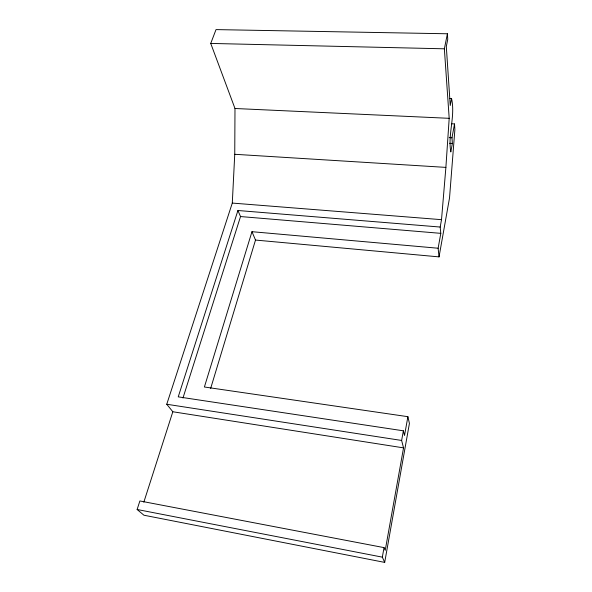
<?xml version="1.0" encoding="UTF-8"?>
<svg xmlns="http://www.w3.org/2000/svg" width="592" height="592" viewBox="0 0 592 592"><rect width="100%" height="100%" fill="white"/><g stroke="black" fill="none" stroke-linecap="round" stroke-linejoin="round"><path stroke-width="0.89" d="M251.97 231.694L255.507 240.063L439.035 256.884L438.124 248.233L251.97 231.694L204.395 386.998L407.895 416.687L409.42 423.421L384.696 562.4L143.93 515.218L137.122 509.49L139.875 500.973L384.045 547.622L385.214 550.36L403.537 447.87L172.827 411.758L166.752 404.255L232.293 203.071L234.75 154.29L234.987 108.499L210.737 43.431L216.021 29.6L447.404 33.774L447.759 39.331L446.309 46.524L450.246 105.494L451.563 98.546L449.713 98.472M438.124 248.233L440.803 233.344L440.182 227.047L441.514 219.669L445.887 167.388L449.195 118.319L444.363 48.81L447.404 33.774M439.035 256.884L449.528 197.906L454.878 129.685L454.523 123.943L451.755 123.809M384.696 562.4L382.328 557.146L384.045 547.622M407.895 416.687L404.521 435.475L403.374 430.813L178.236 396.855L237.925 210.5L440.182 227.047M403.537 447.87L401.628 440.455L403.374 430.813M454.523 123.943L451.985 137.751L452.369 143.442L450.808 151.966C447.648 134.036 455.537 116.535 451.563 98.546M210.648 388.456L255.507 240.063M182.958 398.031L240.53 216.554L237.925 210.5M143.826 502.179L172.827 411.758M210.737 43.431L444.363 48.81M234.987 108.499L449.195 118.319M449.217 137.61L451.985 137.751M449.602 143.286L452.369 143.442M234.75 154.29L445.887 167.388M232.293 203.071L441.514 219.669M240.53 216.554L440.803 233.344M166.752 404.255L401.628 440.455M137.122 509.49L382.328 557.146"/></g></svg>
